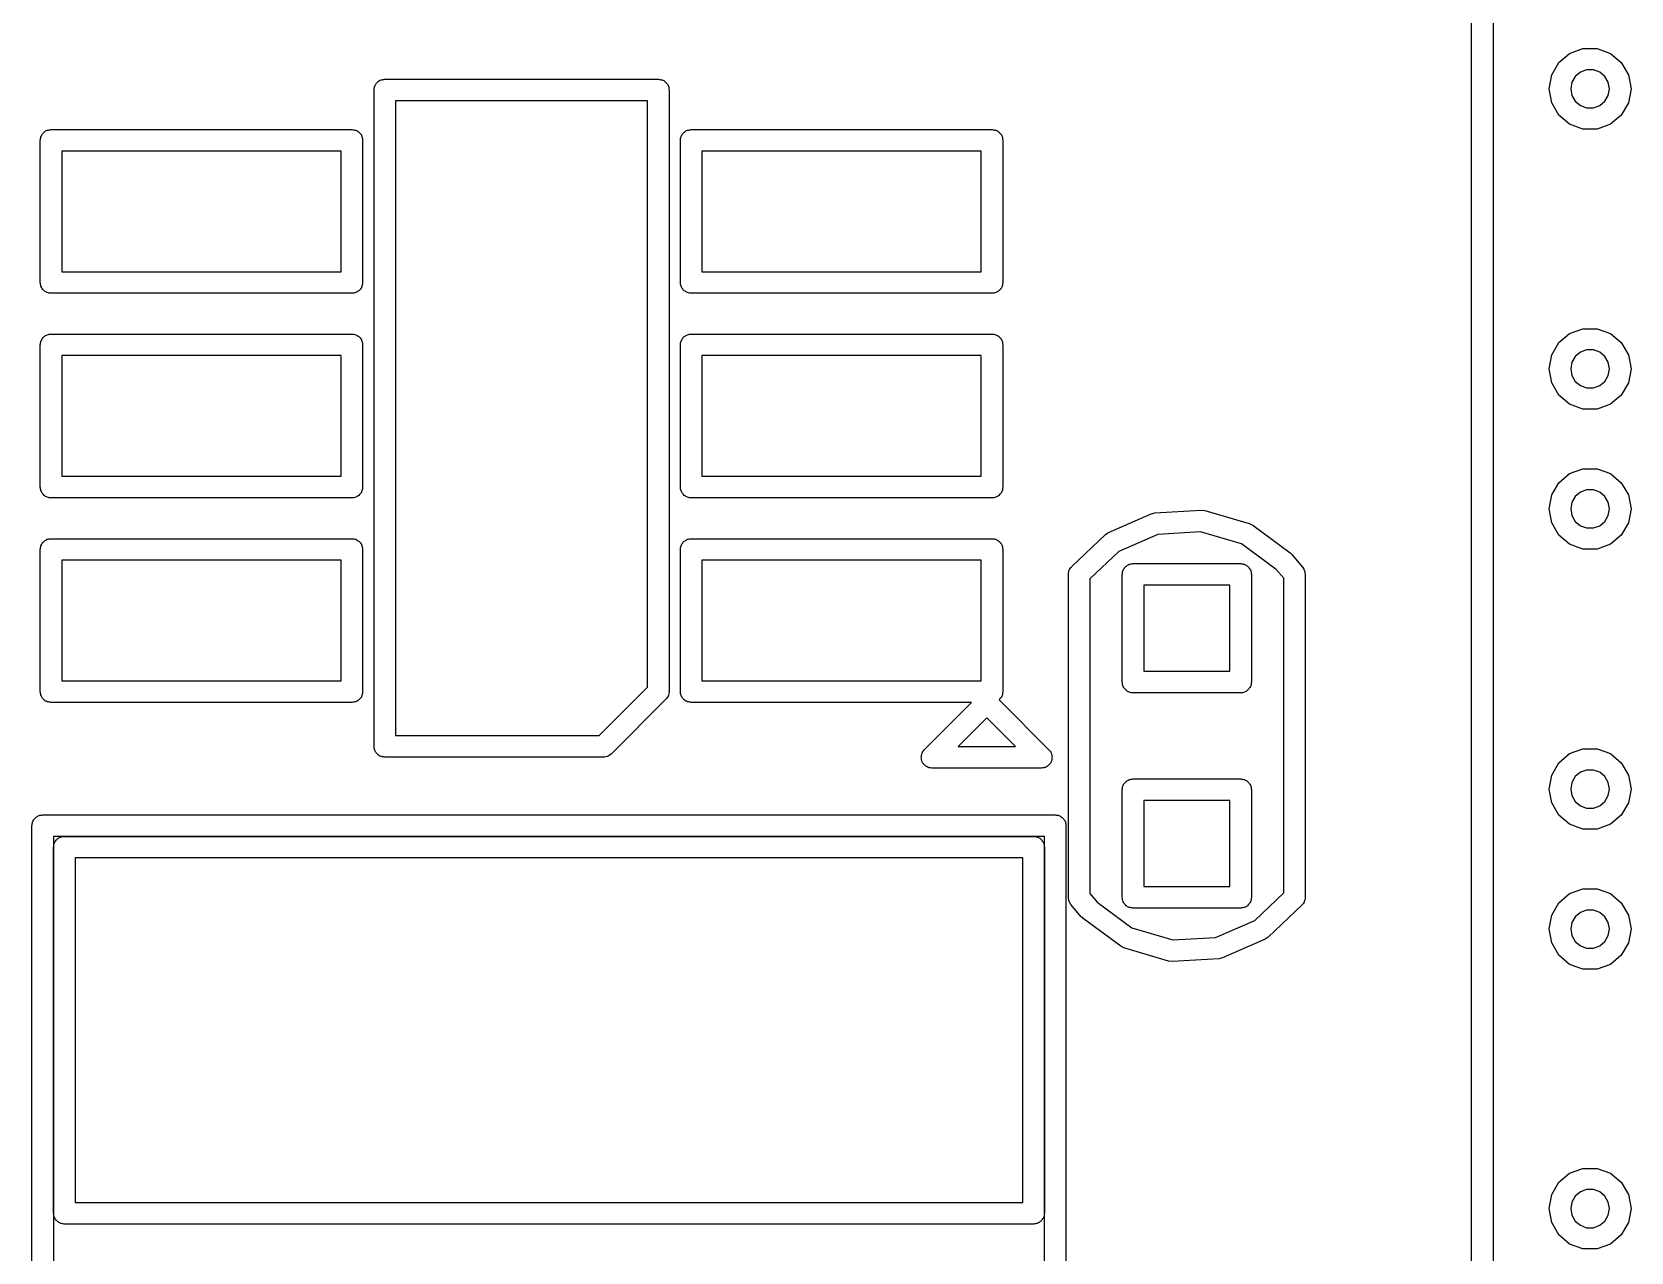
# Model space of a CAD drawing. Extents: x 105.1 to 166.9, y -128.1 to -71.6.
# Drawn here: x 116.02 to 123.44, y -102.06 to -96.39 of the extents above; entities that cross this region are included whole.
import ezdxf

# ---------------------------------------------------------------- set-up
doc = ezdxf.new("R2010")
doc.units = 0
doc.header["$MEASUREMENT"] = 0
doc.layers.add('BLACK', color=7, linetype='CONTINUOUS')

msp = doc.modelspace()

# ---------------------------------------------------------------- linework, layer by layer
at = {"layer": 'Black'}
for p, q in [((122.703, -104.96), (122.703, -90.9592)), ((122.803, -91.0092), (122.803, -104.91)), ((123.108, -96.537), (123.158, -96.4946)), ((123.158, -96.4946), (123.22, -96.4721)), ((123.22, -96.4721), (123.286, -96.4721)), ((123.286, -96.4721), (123.348, -96.4946)), ((123.348, -96.4946), (123.398, -96.537)), ((123.075, -96.594), (123.108, -96.537)), ((123.237, -96.5706), (123.208, -96.5812)), ((123.269, -96.5706), (123.237, -96.5706)), ((123.298, -96.5812), (123.269, -96.5706)), ((123.398, -96.537), (123.431, -96.594)), ((117.61, -96.6513), (117.611, -96.647)), ((117.611, -96.647), (117.613, -96.6432)), ((117.613, -96.6432), (117.614, -96.6391)), ((117.614, -96.6391), (117.617, -96.6358)), ((117.617, -96.6358), (117.619, -96.632)), ((117.619, -96.632), (117.623, -96.6292)), ((117.623, -96.6292), (117.626, -96.6258)), ((117.626, -96.6258), (117.629, -96.6236)), ((117.629, -96.6236), (117.633, -96.6208)), ((117.633, -96.6208), (117.637, -96.6193)), ((117.637, -96.6193), (117.641, -96.6171)), ((117.641, -96.6171), (117.645, -96.6164)), ((117.645, -96.6164), (117.649, -96.6149)), ((117.649, -96.6149), (117.653, -96.6149)), ((117.653, -96.6149), (117.658, -96.6141)), ((117.658, -96.6141), (118.928, -96.6141)), ((118.928, -96.6141), (118.932, -96.6149)), ((118.932, -96.6149), (118.936, -96.6149)), ((118.936, -96.6149), (118.941, -96.6164)), ((118.941, -96.6164), (118.945, -96.6171)), ((118.945, -96.6171), (118.949, -96.6193)), ((118.949, -96.6193), (118.953, -96.6208)), ((118.953, -96.6208), (118.956, -96.6236)), ((118.956, -96.6236), (118.96, -96.6258)), ((118.96, -96.6258), (118.963, -96.6292)), ((118.963, -96.6292), (118.966, -96.632)), ((118.966, -96.632), (118.968, -96.6358)), ((118.968, -96.6358), (118.971, -96.6391)), ((118.971, -96.6391), (118.973, -96.6432)), ((118.973, -96.6432), (118.975, -96.647)), ((118.975, -96.647), (118.976, -96.6513)), ((123.063, -96.6589), (123.075, -96.594)), ((123.169, -96.6282), (123.163, -96.6589)), ((123.184, -96.6013), (123.169, -96.6282)), ((123.208, -96.5812), (123.184, -96.6013)), ((123.322, -96.6013), (123.298, -96.5812)), ((123.337, -96.6282), (123.322, -96.6013)), ((123.343, -96.6589), (123.337, -96.6282)), ((123.431, -96.594), (123.443, -96.6589)), ((117.608, -96.6641), (117.609, -96.6598)), ((117.608, -99.7121), (117.608, -96.6641)), ((117.609, -96.6554), (117.61, -96.6513)), ((117.609, -96.6598), (117.609, -96.6554)), ((117.708, -96.7141), (117.708, -99.6621)), ((118.878, -96.7141), (117.708, -96.7141)), ((118.878, -99.4374), (118.878, -96.7141)), ((118.976, -96.6513), (118.977, -96.6554)), ((118.977, -96.6554), (118.977, -96.6598)), ((118.977, -96.6598), (118.978, -96.6641)), ((118.978, -96.6641), (118.978, -99.4581)), ((123.075, -96.7238), (123.063, -96.6589)), ((123.163, -96.6589), (123.169, -96.6896)), ((123.169, -96.6896), (123.184, -96.7166)), ((123.184, -96.7166), (123.208, -96.7366)), ((123.298, -96.7366), (123.322, -96.7166)), ((123.322, -96.7166), (123.337, -96.6896)), ((123.337, -96.6896), (123.343, -96.6589)), ((123.443, -96.6589), (123.431, -96.7238)), ((123.108, -96.7809), (123.075, -96.7238)), ((123.158, -96.8232), (123.108, -96.7809)), ((123.208, -96.7366), (123.237, -96.7473)), ((123.237, -96.7473), (123.269, -96.7473)), ((123.269, -96.7473), (123.298, -96.7366)), ((123.398, -96.7809), (123.348, -96.8232)), ((123.431, -96.7238), (123.398, -96.7809)), ((116.065, -96.8728), (116.068, -96.8695)), ((116.068, -96.8695), (116.07, -96.8657)), ((116.07, -96.8657), (116.073, -96.8629)), ((116.073, -96.8629), (116.076, -96.8595)), ((116.076, -96.8595), (116.08, -96.8573)), ((116.08, -96.8573), (116.083, -96.8545)), ((116.083, -96.8545), (116.088, -96.853)), ((116.088, -96.853), (116.091, -96.8508)), ((116.091, -96.8508), (116.096, -96.8501)), ((116.096, -96.8501), (116.1, -96.8486)), ((116.1, -96.8486), (116.104, -96.8486)), ((116.104, -96.8486), (116.108, -96.8478)), ((116.108, -96.8478), (117.505, -96.8478)), ((117.505, -96.8478), (117.51, -96.8486)), ((117.51, -96.8486), (117.514, -96.8486)), ((117.514, -96.8486), (117.518, -96.8501)), ((117.518, -96.8501), (117.523, -96.8508)), ((117.523, -96.8508), (117.526, -96.853)), ((117.526, -96.853), (117.53, -96.8545)), ((117.53, -96.8545), (117.534, -96.8573)), ((117.534, -96.8573), (117.538, -96.8595)), ((117.538, -96.8595), (117.54, -96.8629)), ((117.54, -96.8629), (117.544, -96.8657)), ((117.544, -96.8657), (117.546, -96.8695)), ((117.546, -96.8695), (117.549, -96.8728)), ((119.037, -96.8728), (119.04, -96.8695)), ((119.04, -96.8695), (119.042, -96.8657)), ((119.042, -96.8657), (119.045, -96.8629)), ((119.045, -96.8629), (119.048, -96.8595)), ((119.048, -96.8595), (119.052, -96.8573)), ((119.052, -96.8573), (119.055, -96.8545)), ((119.055, -96.8545), (119.059, -96.853)), ((119.059, -96.853), (119.063, -96.8508)), ((119.063, -96.8508), (119.067, -96.8501)), ((119.067, -96.8501), (119.072, -96.8486)), ((119.072, -96.8486), (119.076, -96.8486)), ((119.076, -96.8486), (119.08, -96.8478)), ((119.08, -96.8478), (120.477, -96.8478)), ((120.477, -96.8478), (120.482, -96.8486)), ((120.482, -96.8486), (120.486, -96.8486)), ((120.486, -96.8486), (120.49, -96.8501)), ((120.49, -96.8501), (120.494, -96.8508)), ((120.494, -96.8508), (120.498, -96.853)), ((120.498, -96.853), (120.502, -96.8545)), ((120.502, -96.8545), (120.506, -96.8573)), ((120.506, -96.8573), (120.509, -96.8595)), ((120.509, -96.8595), (120.512, -96.8629)), ((120.512, -96.8629), (120.516, -96.8657)), ((120.516, -96.8657), (120.518, -96.8695)), ((120.518, -96.8695), (120.521, -96.8728)), ((123.22, -96.8457), (123.158, -96.8232)), ((123.286, -96.8457), (123.22, -96.8457)), ((123.348, -96.8232), (123.286, -96.8457)), ((116.058, -96.8978), (116.059, -96.8935)), ((116.058, -97.5582), (116.058, -96.8978)), ((116.059, -96.8891), (116.061, -96.885)), ((116.059, -96.8935), (116.059, -96.8891)), ((116.061, -96.8807), (116.064, -96.8769)), ((116.061, -96.885), (116.061, -96.8807)), ((116.064, -96.8769), (116.065, -96.8728)), ((117.549, -96.8728), (117.55, -96.8769)), ((117.55, -96.8769), (117.552, -96.8807)), ((117.552, -96.8807), (117.553, -96.885)), ((117.553, -96.885), (117.555, -96.8891)), ((117.555, -96.8891), (117.555, -96.8935)), ((117.555, -96.8935), (117.555, -96.8978)), ((117.555, -96.8978), (117.555, -97.5582)), ((119.03, -96.8978), (119.031, -96.8935)), ((119.03, -97.5582), (119.03, -96.8978)), ((119.031, -96.8891), (119.032, -96.885)), ((119.031, -96.8935), (119.031, -96.8891)), ((119.032, -96.885), (119.033, -96.8807)), ((119.033, -96.8807), (119.035, -96.8769)), ((119.035, -96.8769), (119.037, -96.8728)), ((120.521, -96.8728), (120.522, -96.8769)), ((120.522, -96.8769), (120.524, -96.8807)), ((120.524, -96.8807), (120.525, -96.885)), ((120.525, -96.885), (120.526, -96.8891)), ((120.526, -96.8891), (120.526, -96.8935)), ((120.526, -96.8935), (120.527, -96.8978)), ((120.527, -96.8978), (120.527, -97.5582)), ((116.158, -96.9478), (116.158, -97.5082)), ((117.455, -96.9478), (116.158, -96.9478)), ((117.455, -97.5082), (117.455, -96.9478)), ((119.13, -96.9478), (119.13, -97.5082)), ((120.427, -96.9478), (119.13, -96.9478)), ((120.427, -97.5082), (120.427, -96.9478)), ((116.158, -97.5082), (117.455, -97.5082)), ((119.13, -97.5082), (120.427, -97.5082)), ((116.059, -97.5625), (116.058, -97.5582)), ((116.059, -97.5669), (116.059, -97.5625)), ((116.061, -97.571), (116.059, -97.5669)), ((116.061, -97.5753), (116.061, -97.571)), ((116.064, -97.5791), (116.061, -97.5753)), ((116.065, -97.5832), (116.064, -97.5791)), ((116.068, -97.5866), (116.065, -97.5832)), ((116.07, -97.5903), (116.068, -97.5866)), ((116.073, -97.5932), (116.07, -97.5903)), ((116.076, -97.5965), (116.073, -97.5932)), ((116.08, -97.5987), (116.076, -97.5965)), ((116.083, -97.6015), (116.08, -97.5987)), ((116.088, -97.603), (116.083, -97.6015)), ((116.091, -97.6052), (116.088, -97.603)), ((116.096, -97.606), (116.091, -97.6052)), ((116.1, -97.6075), (116.096, -97.606)), ((116.104, -97.6075), (116.1, -97.6075)), ((116.108, -97.6082), (116.104, -97.6075)), ((117.505, -97.6082), (116.108, -97.6082)), ((117.51, -97.6075), (117.505, -97.6082)), ((117.514, -97.6075), (117.51, -97.6075)), ((117.518, -97.606), (117.514, -97.6075)), ((117.523, -97.6052), (117.518, -97.606)), ((117.526, -97.603), (117.523, -97.6052)), ((117.53, -97.6015), (117.526, -97.603)), ((117.534, -97.5987), (117.53, -97.6015)), ((117.538, -97.5965), (117.534, -97.5987)), ((117.54, -97.5932), (117.538, -97.5965)), ((117.544, -97.5903), (117.54, -97.5932)), ((117.546, -97.5866), (117.544, -97.5903)), ((117.549, -97.5832), (117.546, -97.5866)), ((117.55, -97.5791), (117.549, -97.5832)), ((117.552, -97.5753), (117.55, -97.5791)), ((117.553, -97.571), (117.552, -97.5753)), ((117.555, -97.5669), (117.553, -97.571)), ((117.555, -97.5582), (117.555, -97.5625)), ((117.555, -97.5625), (117.555, -97.5669)), ((119.031, -97.5625), (119.03, -97.5582)), ((119.031, -97.5669), (119.031, -97.5625)), ((119.032, -97.571), (119.031, -97.5669)), ((119.033, -97.5753), (119.032, -97.571)), ((119.035, -97.5791), (119.033, -97.5753)), ((119.037, -97.5832), (119.035, -97.5791)), ((119.04, -97.5866), (119.037, -97.5832)), ((119.042, -97.5903), (119.04, -97.5866)), ((119.045, -97.5932), (119.042, -97.5903)), ((119.048, -97.5965), (119.045, -97.5932)), ((119.052, -97.5987), (119.048, -97.5965)), ((119.055, -97.6015), (119.052, -97.5987)), ((119.059, -97.603), (119.055, -97.6015)), ((119.063, -97.6052), (119.059, -97.603)), ((119.067, -97.606), (119.063, -97.6052)), ((119.072, -97.6075), (119.067, -97.606)), ((119.076, -97.6075), (119.072, -97.6075)), ((119.08, -97.6082), (119.076, -97.6075)), ((120.477, -97.6082), (119.08, -97.6082)), ((120.482, -97.6075), (120.477, -97.6082)), ((120.486, -97.6075), (120.482, -97.6075)), ((120.49, -97.606), (120.486, -97.6075)), ((120.494, -97.6052), (120.49, -97.606)), ((120.498, -97.603), (120.494, -97.6052)), ((120.502, -97.6015), (120.498, -97.603)), ((120.506, -97.5987), (120.502, -97.6015)), ((120.509, -97.5965), (120.506, -97.5987)), ((120.512, -97.5932), (120.509, -97.5965)), ((120.516, -97.5903), (120.512, -97.5932)), ((120.518, -97.5866), (120.516, -97.5903)), ((120.521, -97.5832), (120.518, -97.5866)), ((120.522, -97.5791), (120.521, -97.5832)), ((120.524, -97.5753), (120.522, -97.5791)), ((120.525, -97.571), (120.524, -97.5753)), ((120.526, -97.5669), (120.525, -97.571)), ((120.527, -97.5582), (120.526, -97.5625)), ((120.526, -97.5625), (120.526, -97.5669)), ((116.059, -97.839), (116.061, -97.8349)), ((116.061, -97.8306), (116.064, -97.8268)), ((116.061, -97.8349), (116.061, -97.8306)), ((116.064, -97.8268), (116.065, -97.8227)), ((116.065, -97.8227), (116.068, -97.8193)), ((116.068, -97.8193), (116.07, -97.8156)), ((116.07, -97.8156), (116.073, -97.8127)), ((116.073, -97.8127), (116.076, -97.8094)), ((116.076, -97.8094), (116.08, -97.8072)), ((116.08, -97.8072), (116.083, -97.8044)), ((116.083, -97.8044), (116.088, -97.8029)), ((116.088, -97.8029), (116.091, -97.8007)), ((116.091, -97.8007), (116.096, -97.7999)), ((116.096, -97.7999), (116.1, -97.7985)), ((116.1, -97.7985), (116.104, -97.7985)), ((116.104, -97.7985), (116.108, -97.7977)), ((116.108, -97.7977), (117.505, -97.7977)), ((117.505, -97.7977), (117.51, -97.7985)), ((117.51, -97.7985), (117.514, -97.7985)), ((117.514, -97.7985), (117.518, -97.7999)), ((117.518, -97.7999), (117.523, -97.8007)), ((117.523, -97.8007), (117.526, -97.8029)), ((117.526, -97.8029), (117.53, -97.8044)), ((117.53, -97.8044), (117.534, -97.8072)), ((117.534, -97.8072), (117.538, -97.8094)), ((117.538, -97.8094), (117.54, -97.8127)), ((117.54, -97.8127), (117.544, -97.8156)), ((117.544, -97.8156), (117.546, -97.8193)), ((117.546, -97.8193), (117.549, -97.8227)), ((117.549, -97.8227), (117.55, -97.8268)), ((117.55, -97.8268), (117.552, -97.8306)), ((117.552, -97.8306), (117.553, -97.8349)), ((117.553, -97.8349), (117.555, -97.839)), ((119.031, -97.839), (119.032, -97.8349)), ((119.032, -97.8349), (119.033, -97.8306)), ((119.033, -97.8306), (119.035, -97.8268)), ((119.035, -97.8268), (119.037, -97.8227)), ((119.037, -97.8227), (119.04, -97.8193)), ((119.04, -97.8193), (119.042, -97.8156)), ((119.042, -97.8156), (119.045, -97.8127)), ((119.045, -97.8127), (119.048, -97.8094)), ((119.048, -97.8094), (119.052, -97.8072)), ((119.052, -97.8072), (119.055, -97.8044)), ((119.055, -97.8044), (119.059, -97.8029)), ((119.059, -97.8029), (119.063, -97.8007)), ((119.063, -97.8007), (119.067, -97.7999)), ((119.067, -97.7999), (119.072, -97.7985)), ((119.072, -97.7985), (119.076, -97.7985)), ((119.076, -97.7985), (119.08, -97.7977)), ((119.08, -97.7977), (120.477, -97.7977)), ((120.477, -97.7977), (120.482, -97.7985)), ((120.482, -97.7985), (120.486, -97.7985)), ((120.486, -97.7985), (120.49, -97.7999)), ((120.49, -97.7999), (120.494, -97.8007)), ((120.494, -97.8007), (120.498, -97.8029)), ((120.498, -97.8029), (120.502, -97.8044)), ((120.502, -97.8044), (120.506, -97.8072)), ((120.506, -97.8072), (120.509, -97.8094)), ((120.509, -97.8094), (120.512, -97.8127)), ((120.512, -97.8127), (120.516, -97.8156)), ((120.516, -97.8156), (120.518, -97.8193)), ((120.518, -97.8193), (120.521, -97.8227)), ((120.521, -97.8227), (120.522, -97.8268)), ((120.522, -97.8268), (120.524, -97.8306)), ((120.524, -97.8306), (120.525, -97.8349)), ((120.525, -97.8349), (120.526, -97.839)), ((123.108, -97.8375), (123.158, -97.7951)), ((123.158, -97.7951), (123.22, -97.7726)), ((123.22, -97.7726), (123.286, -97.7726)), ((123.286, -97.7726), (123.348, -97.7951)), ((123.348, -97.7951), (123.398, -97.8375)), ((116.058, -97.8477), (116.059, -97.8434)), ((116.058, -98.5081), (116.058, -97.8477)), ((116.059, -97.8434), (116.059, -97.839)), ((116.158, -97.8977), (116.158, -98.4581)), ((117.455, -97.8977), (116.158, -97.8977)), ((117.455, -98.4581), (117.455, -97.8977)), ((117.555, -97.839), (117.555, -97.8434)), ((117.555, -97.8434), (117.555, -97.8477)), ((117.555, -97.8477), (117.555, -98.5081)), ((119.03, -97.8477), (119.031, -97.8434)), ((119.03, -98.5081), (119.03, -97.8477)), ((119.031, -97.8434), (119.031, -97.839)), ((119.13, -97.8977), (119.13, -98.4581)), ((120.427, -97.8977), (119.13, -97.8977)), ((120.427, -98.4581), (120.427, -97.8977)), ((120.526, -97.839), (120.526, -97.8434)), ((120.526, -97.8434), (120.527, -97.8477)), ((120.527, -97.8477), (120.527, -98.5081)), ((123.063, -97.9594), (123.075, -97.8945)), ((123.075, -97.8945), (123.108, -97.8375)), ((123.184, -97.9018), (123.169, -97.9287)), ((123.208, -97.8817), (123.184, -97.9018)), ((123.237, -97.8711), (123.208, -97.8817)), ((123.269, -97.8711), (123.237, -97.8711)), ((123.298, -97.8817), (123.269, -97.8711)), ((123.322, -97.9018), (123.298, -97.8817)), ((123.337, -97.9287), (123.322, -97.9018)), ((123.398, -97.8375), (123.431, -97.8945)), ((123.431, -97.8945), (123.443, -97.9594)), ((123.075, -98.0243), (123.063, -97.9594)), ((123.169, -97.9287), (123.163, -97.9594)), ((123.163, -97.9594), (123.169, -97.9901)), ((123.343, -97.9594), (123.337, -97.9287)), ((123.337, -97.9901), (123.343, -97.9594)), ((123.443, -97.9594), (123.431, -98.0243)), ((123.108, -98.0814), (123.075, -98.0243)), ((123.169, -97.9901), (123.184, -98.0171)), ((123.184, -98.0171), (123.208, -98.0371)), ((123.208, -98.0371), (123.237, -98.0478)), ((123.237, -98.0478), (123.269, -98.0478)), ((123.269, -98.0478), (123.298, -98.0371)), ((123.298, -98.0371), (123.322, -98.0171)), ((123.322, -98.0171), (123.337, -97.9901)), ((123.431, -98.0243), (123.398, -98.0814)), ((123.158, -98.1237), (123.108, -98.0814)), ((123.22, -98.1462), (123.158, -98.1237)), ((123.348, -98.1237), (123.286, -98.1462)), ((123.398, -98.0814), (123.348, -98.1237)), ((123.286, -98.1462), (123.22, -98.1462)), ((123.158, -98.4453), (123.22, -98.4228)), ((123.22, -98.4228), (123.286, -98.4228)), ((123.286, -98.4228), (123.348, -98.4453)), ((116.158, -98.4581), (117.455, -98.4581)), ((119.13, -98.4581), (120.427, -98.4581)), ((123.075, -98.5447), (123.108, -98.4877)), ((123.108, -98.4877), (123.158, -98.4453)), ((123.348, -98.4453), (123.398, -98.4877)), ((123.398, -98.4877), (123.431, -98.5447)), ((116.059, -98.5124), (116.058, -98.5081)), ((116.059, -98.5168), (116.059, -98.5124)), ((116.061, -98.5209), (116.059, -98.5168)), ((116.061, -98.5252), (116.061, -98.5209)), ((116.064, -98.529), (116.061, -98.5252)), ((116.065, -98.5331), (116.064, -98.529)), ((116.068, -98.5364), (116.065, -98.5331)), ((116.07, -98.5402), (116.068, -98.5364)), ((116.073, -98.543), (116.07, -98.5402)), ((116.076, -98.5464), (116.073, -98.543)), ((116.08, -98.5486), (116.076, -98.5464)), ((116.083, -98.5514), (116.08, -98.5486)), ((116.088, -98.5529), (116.083, -98.5514)), ((116.091, -98.5551), (116.088, -98.5529)), ((116.096, -98.5558), (116.091, -98.5551)), ((116.1, -98.5573), (116.096, -98.5558)), ((116.104, -98.5573), (116.1, -98.5573)), ((116.108, -98.5581), (116.104, -98.5573)), ((117.505, -98.5581), (116.108, -98.5581)), ((117.51, -98.5573), (117.505, -98.5581)), ((117.514, -98.5573), (117.51, -98.5573)), ((117.518, -98.5558), (117.514, -98.5573)), ((117.523, -98.5551), (117.518, -98.5558)), ((117.526, -98.5529), (117.523, -98.5551)), ((117.53, -98.5514), (117.526, -98.5529)), ((117.534, -98.5486), (117.53, -98.5514)), ((117.538, -98.5464), (117.534, -98.5486)), ((117.54, -98.543), (117.538, -98.5464)), ((117.544, -98.5402), (117.54, -98.543)), ((117.546, -98.5364), (117.544, -98.5402)), ((117.549, -98.5331), (117.546, -98.5364)), ((117.55, -98.529), (117.549, -98.5331)), ((117.552, -98.5252), (117.55, -98.529)), ((117.553, -98.5209), (117.552, -98.5252)), ((117.555, -98.5168), (117.553, -98.5209)), ((117.555, -98.5081), (117.555, -98.5124)), ((117.555, -98.5124), (117.555, -98.5168)), ((119.031, -98.5124), (119.03, -98.5081)), ((119.031, -98.5168), (119.031, -98.5124)), ((119.032, -98.5209), (119.031, -98.5168)), ((119.033, -98.5252), (119.032, -98.5209)), ((119.035, -98.529), (119.033, -98.5252)), ((119.037, -98.5331), (119.035, -98.529)), ((119.04, -98.5364), (119.037, -98.5331)), ((119.042, -98.5402), (119.04, -98.5364)), ((119.045, -98.543), (119.042, -98.5402)), ((119.048, -98.5464), (119.045, -98.543)), ((119.052, -98.5486), (119.048, -98.5464)), ((119.055, -98.5514), (119.052, -98.5486)), ((119.059, -98.5529), (119.055, -98.5514)), ((119.063, -98.5551), (119.059, -98.5529)), ((119.067, -98.5558), (119.063, -98.5551)), ((119.072, -98.5573), (119.067, -98.5558)), ((119.076, -98.5573), (119.072, -98.5573)), ((119.08, -98.5581), (119.076, -98.5573)), ((120.477, -98.5581), (119.08, -98.5581)), ((120.482, -98.5573), (120.477, -98.5581)), ((120.486, -98.5573), (120.482, -98.5573)), ((120.49, -98.5558), (120.486, -98.5573)), ((120.494, -98.5551), (120.49, -98.5558)), ((120.498, -98.5529), (120.494, -98.5551)), ((120.502, -98.5514), (120.498, -98.5529)), ((120.506, -98.5486), (120.502, -98.5514)), ((120.509, -98.5464), (120.506, -98.5486)), ((120.512, -98.543), (120.509, -98.5464)), ((120.516, -98.5402), (120.512, -98.543)), ((120.518, -98.5364), (120.516, -98.5402)), ((120.521, -98.5331), (120.518, -98.5364)), ((120.522, -98.529), (120.521, -98.5331)), ((120.524, -98.5252), (120.522, -98.529)), ((120.525, -98.5209), (120.524, -98.5252)), ((120.526, -98.5168), (120.525, -98.5209)), ((120.527, -98.5081), (120.526, -98.5124)), ((120.526, -98.5124), (120.526, -98.5168)), ((123.063, -98.6096), (123.075, -98.5447)), ((123.184, -98.552), (123.169, -98.5789)), ((123.208, -98.5319), (123.184, -98.552)), ((123.237, -98.5213), (123.208, -98.5319)), ((123.269, -98.5213), (123.237, -98.5213)), ((123.298, -98.5319), (123.269, -98.5213)), ((123.322, -98.552), (123.298, -98.5319)), ((123.337, -98.5789), (123.322, -98.552)), ((123.431, -98.5447), (123.443, -98.6096)), ((121.017, -98.7187), (121.215, -98.6324)), ((121.215, -98.6324), (121.232, -98.6283)), ((121.232, -98.6283), (121.447, -98.6149)), ((121.447, -98.6149), (121.464, -98.6168)), ((121.447, -98.6149), (121.447, -98.6149)), ((121.464, -98.6168), (121.671, -98.6778)), ((123.075, -98.6745), (123.063, -98.6096)), ((123.169, -98.5789), (123.163, -98.6096)), ((123.163, -98.6096), (123.169, -98.6403)), ((123.169, -98.6403), (123.184, -98.6673)), ((123.322, -98.6673), (123.337, -98.6403)), ((123.343, -98.6096), (123.337, -98.5789)), ((123.337, -98.6403), (123.343, -98.6096)), ((123.443, -98.6096), (123.431, -98.6745)), ((121.003, -98.7283), (121.015, -98.7201)), ((121.015, -98.7201), (121.017, -98.7187)), ((121.017, -98.7187), (121.017, -98.7187)), ((121.445, -98.7152), (121.247, -98.7276)), ((121.635, -98.7712), (121.445, -98.7152)), ((121.671, -98.6778), (121.687, -98.6855)), ((121.687, -98.6855), (121.861, -98.8136)), ((123.108, -98.7316), (123.075, -98.6745)), ((123.184, -98.6673), (123.208, -98.6873)), ((123.208, -98.6873), (123.237, -98.698)), ((123.237, -98.698), (123.269, -98.698)), ((123.269, -98.698), (123.298, -98.6873)), ((123.298, -98.6873), (123.322, -98.6673)), ((123.431, -98.6745), (123.398, -98.7316)), ((116.058, -98.7977), (116.059, -98.7934)), ((116.058, -99.4581), (116.058, -98.7977)), ((116.059, -98.789), (116.061, -98.7849)), ((116.059, -98.7934), (116.059, -98.789)), ((116.061, -98.7806), (116.064, -98.7768)), ((116.061, -98.7849), (116.061, -98.7806)), ((116.064, -98.7768), (116.065, -98.7727)), ((116.065, -98.7727), (116.068, -98.7694)), ((116.068, -98.7694), (116.07, -98.7656)), ((116.07, -98.7656), (116.073, -98.7628)), ((116.073, -98.7628), (116.076, -98.7594)), ((116.076, -98.7594), (116.08, -98.7572)), ((116.08, -98.7572), (116.083, -98.7544)), ((116.083, -98.7544), (116.088, -98.7529)), ((116.088, -98.7529), (116.091, -98.7507)), ((116.091, -98.7507), (116.096, -98.75)), ((116.096, -98.75), (116.1, -98.7485)), ((116.1, -98.7485), (116.104, -98.7485)), ((116.104, -98.7485), (116.108, -98.7477)), ((116.108, -98.7477), (117.505, -98.7477)), ((117.505, -98.7477), (117.51, -98.7485)), ((117.51, -98.7485), (117.514, -98.7485)), ((117.514, -98.7485), (117.518, -98.75)), ((117.518, -98.75), (117.523, -98.7507)), ((117.523, -98.7507), (117.526, -98.7529)), ((117.526, -98.7529), (117.53, -98.7544)), ((117.53, -98.7544), (117.534, -98.7572)), ((117.534, -98.7572), (117.538, -98.7594)), ((117.538, -98.7594), (117.54, -98.7628)), ((117.54, -98.7628), (117.544, -98.7656)), ((117.544, -98.7656), (117.546, -98.7694)), ((117.546, -98.7694), (117.549, -98.7727)), ((117.549, -98.7727), (117.55, -98.7768)), ((117.55, -98.7768), (117.552, -98.7806)), ((117.552, -98.7806), (117.553, -98.7849)), ((117.553, -98.7849), (117.555, -98.789)), ((117.555, -98.789), (117.555, -98.7934)), ((117.555, -98.7934), (117.555, -98.7977)), ((117.555, -98.7977), (117.555, -99.4581)), ((119.03, -98.7977), (119.031, -98.7934)), ((119.03, -99.4581), (119.03, -98.7977)), ((119.031, -98.789), (119.032, -98.7849)), ((119.031, -98.7934), (119.031, -98.789)), ((119.032, -98.7849), (119.033, -98.7806)), ((119.033, -98.7806), (119.035, -98.7768)), ((119.035, -98.7768), (119.037, -98.7727)), ((119.037, -98.7727), (119.04, -98.7694)), ((119.04, -98.7694), (119.042, -98.7656)), ((119.042, -98.7656), (119.045, -98.7628)), ((119.045, -98.7628), (119.048, -98.7594)), ((119.048, -98.7594), (119.052, -98.7572)), ((119.052, -98.7572), (119.055, -98.7544)), ((119.055, -98.7544), (119.059, -98.7529)), ((119.059, -98.7529), (119.063, -98.7507)), ((119.063, -98.7507), (119.067, -98.75)), ((119.067, -98.75), (119.072, -98.7485)), ((119.072, -98.7485), (119.076, -98.7485)), ((119.076, -98.7485), (119.08, -98.7477)), ((119.08, -98.7477), (120.477, -98.7477)), ((120.477, -98.7477), (120.482, -98.7485)), ((120.482, -98.7485), (120.486, -98.7485)), ((120.486, -98.7485), (120.49, -98.75)), ((120.49, -98.75), (120.494, -98.7507)), ((120.494, -98.7507), (120.498, -98.7529)), ((120.498, -98.7529), (120.502, -98.7544)), ((120.502, -98.7544), (120.506, -98.7572)), ((120.506, -98.7572), (120.509, -98.7594)), ((120.509, -98.7594), (120.512, -98.7628)), ((120.512, -98.7628), (120.516, -98.7656)), ((120.516, -98.7656), (120.518, -98.7694)), ((120.518, -98.7694), (120.521, -98.7727)), ((120.521, -98.7727), (120.522, -98.7768)), ((120.522, -98.7768), (120.524, -98.7806)), ((120.524, -98.7806), (120.525, -98.7849)), ((120.525, -98.7849), (120.526, -98.789)), ((120.526, -98.789), (120.526, -98.7934)), ((120.526, -98.7934), (120.527, -98.7977)), ((120.527, -98.7977), (120.527, -99.4581)), ((120.847, -98.8771), (121.003, -98.7283)), ((121.003, -98.7283), (121.003, -98.7283)), ((121.247, -98.7276), (121.065, -98.8068)), ((121.796, -98.8905), (121.635, -98.7712)), ((123.158, -98.7739), (123.108, -98.7316)), ((123.22, -98.7964), (123.158, -98.7739)), ((123.286, -98.7964), (123.22, -98.7964)), ((123.348, -98.7739), (123.286, -98.7964)), ((123.398, -98.7316), (123.348, -98.7739)), ((116.158, -98.8477), (116.158, -99.4081)), ((117.455, -98.8477), (116.158, -98.8477)), ((117.455, -99.4081), (117.455, -98.8477)), ((119.13, -98.8477), (119.13, -99.4081)), ((120.427, -98.8477), (119.13, -98.8477)), ((120.427, -99.4081), (120.427, -98.8477)), ((121.065, -98.8068), (120.931, -98.9347)), ((121.099, -98.8752), (121.103, -98.873)), ((121.103, -98.873), (121.106, -98.8702)), ((121.106, -98.8702), (121.11, -98.8687)), ((121.11, -98.8687), (121.114, -98.8665)), ((121.114, -98.8665), (121.118, -98.8657)), ((121.118, -98.8657), (121.122, -98.8642)), ((121.122, -98.8642), (121.127, -98.8642)), ((121.127, -98.8642), (121.131, -98.8635)), ((121.131, -98.8635), (121.631, -98.8635)), ((121.631, -98.8635), (121.635, -98.8642)), ((121.635, -98.8642), (121.64, -98.8642)), ((121.64, -98.8642), (121.644, -98.8657)), ((121.644, -98.8657), (121.648, -98.8665)), ((121.648, -98.8665), (121.652, -98.8687)), ((121.652, -98.8687), (121.656, -98.8702)), ((121.656, -98.8702), (121.659, -98.873)), ((121.659, -98.873), (121.663, -98.8752)), ((121.861, -98.8136), (121.865, -98.8179)), ((121.865, -98.8179), (121.869, -98.8217)), ((121.869, -98.8217), (121.919, -98.8811)), ((120.831, -98.9077), (120.833, -98.902)), ((120.832, -98.9105), (120.831, -98.9077)), ((120.831, -98.9133), (120.832, -98.9105)), ((120.831, -100.413), (120.831, -98.9133)), ((120.833, -98.902), (120.834, -98.8962)), ((120.834, -98.8962), (120.835, -98.8937)), ((120.835, -98.8937), (120.836, -98.891)), ((120.836, -98.891), (120.84, -98.8863)), ((120.84, -98.8863), (120.843, -98.8811)), ((120.843, -98.8811), (120.845, -98.8793)), ((120.845, -98.8793), (120.847, -98.8771)), ((120.931, -98.9347), (120.931, -100.395)), ((121.081, -98.9135), (121.082, -98.9092)), ((121.081, -99.4135), (121.081, -98.9135)), ((121.082, -98.9048), (121.083, -98.9007)), ((121.082, -98.9092), (121.082, -98.9048)), ((121.083, -98.9007), (121.084, -98.8964)), ((121.084, -98.8964), (121.086, -98.8926)), ((121.086, -98.8926), (121.088, -98.8885)), ((121.088, -98.8885), (121.09, -98.8851)), ((121.09, -98.8851), (121.093, -98.8813)), ((121.093, -98.8813), (121.096, -98.8785)), ((121.096, -98.8785), (121.099, -98.8752)), ((121.663, -98.8752), (121.666, -98.8785)), ((121.666, -98.8785), (121.669, -98.8813)), ((121.669, -98.8813), (121.671, -98.8851)), ((121.671, -98.8851), (121.674, -98.8885)), ((121.674, -98.8885), (121.676, -98.8926)), ((121.676, -98.8926), (121.678, -98.8964)), ((121.678, -98.8964), (121.679, -98.9007)), ((121.679, -98.9007), (121.68, -98.9048)), ((121.68, -98.9048), (121.68, -98.9092)), ((121.68, -98.9092), (121.681, -98.9135)), ((121.681, -98.9135), (121.681, -99.4135)), ((121.831, -98.9315), (121.796, -98.8905)), ((121.831, -100.392), (121.831, -98.9315)), ((121.919, -98.8811), (121.924, -98.89)), ((121.924, -98.89), (121.928, -98.8962)), ((121.928, -98.8962), (121.931, -98.9133)), ((121.931, -98.9133), (121.931, -100.413)), ((121.181, -98.9635), (121.181, -99.3635)), ((121.581, -98.9635), (121.181, -98.9635)), ((121.581, -99.3635), (121.581, -98.9635)), ((121.181, -99.3635), (121.581, -99.3635)), ((116.059, -99.4624), (116.058, -99.4581)), ((116.059, -99.4668), (116.059, -99.4624)), ((116.061, -99.4709), (116.059, -99.4668)), ((116.158, -99.4081), (117.455, -99.4081)), ((117.555, -99.4668), (117.553, -99.4709)), ((117.555, -99.4581), (117.555, -99.4624)), ((117.555, -99.4624), (117.555, -99.4668)), ((118.653, -99.6621), (118.878, -99.4374)), ((118.978, -99.4625), (118.976, -99.4688)), ((118.978, -99.4581), (118.977, -99.4603)), ((118.977, -99.4603), (118.978, -99.4625)), ((119.031, -99.4624), (119.03, -99.4581)), ((119.031, -99.4668), (119.031, -99.4624)), ((119.032, -99.4709), (119.031, -99.4668)), ((119.13, -99.4081), (120.427, -99.4081)), ((120.526, -99.4668), (120.525, -99.4709)), ((120.527, -99.4581), (120.526, -99.4624)), ((120.526, -99.4624), (120.526, -99.4668)), ((121.082, -99.4178), (121.081, -99.4135)), ((121.082, -99.4221), (121.082, -99.4178)), ((121.083, -99.4263), (121.082, -99.4221)), ((121.084, -99.4306), (121.083, -99.4263)), ((121.086, -99.4344), (121.084, -99.4306)), ((121.088, -99.4385), (121.086, -99.4344)), ((121.09, -99.4418), (121.088, -99.4385)), ((121.093, -99.4456), (121.09, -99.4418)), ((121.096, -99.4484), (121.093, -99.4456)), ((121.099, -99.4518), (121.096, -99.4484)), ((121.103, -99.454), (121.099, -99.4518)), ((121.106, -99.4568), (121.103, -99.454)), ((121.11, -99.4583), (121.106, -99.4568)), ((121.114, -99.4604), (121.11, -99.4583)), ((121.118, -99.4612), (121.114, -99.4604)), ((121.122, -99.4627), (121.118, -99.4612)), ((121.127, -99.4627), (121.122, -99.4627)), ((121.131, -99.4635), (121.127, -99.4627)), ((121.631, -99.4635), (121.131, -99.4635)), ((121.635, -99.4627), (121.631, -99.4635)), ((121.64, -99.4627), (121.635, -99.4627)), ((121.644, -99.4612), (121.64, -99.4627)), ((121.648, -99.4604), (121.644, -99.4612)), ((121.652, -99.4583), (121.648, -99.4604)), ((121.656, -99.4568), (121.652, -99.4583)), ((121.659, -99.454), (121.656, -99.4568)), ((121.663, -99.4518), (121.659, -99.454)), ((121.666, -99.4484), (121.663, -99.4518)), ((121.669, -99.4456), (121.666, -99.4484)), ((121.671, -99.4418), (121.669, -99.4456)), ((121.674, -99.4385), (121.671, -99.4418)), ((121.676, -99.4344), (121.674, -99.4385)), ((121.678, -99.4306), (121.676, -99.4344)), ((121.679, -99.4263), (121.678, -99.4306)), ((121.68, -99.4221), (121.679, -99.4263)), ((121.681, -99.4135), (121.68, -99.4178)), ((121.68, -99.4178), (121.68, -99.4221)), ((116.061, -99.4752), (116.061, -99.4709)), ((116.064, -99.479), (116.061, -99.4752)), ((116.065, -99.4831), (116.064, -99.479)), ((116.068, -99.4865), (116.065, -99.4831)), ((116.07, -99.4902), (116.068, -99.4865)), ((116.073, -99.4931), (116.07, -99.4902)), ((116.076, -99.4964), (116.073, -99.4931)), ((116.08, -99.4986), (116.076, -99.4964)), ((116.083, -99.5014), (116.08, -99.4986)), ((116.088, -99.5029), (116.083, -99.5014)), ((116.091, -99.5051), (116.088, -99.5029)), ((116.096, -99.5058), (116.091, -99.5051)), ((116.1, -99.5073), (116.096, -99.5058)), ((116.104, -99.5073), (116.1, -99.5073)), ((116.108, -99.5081), (116.104, -99.5073)), ((117.505, -99.5081), (116.108, -99.5081)), ((117.51, -99.5073), (117.505, -99.5081)), ((117.514, -99.5073), (117.51, -99.5073)), ((117.518, -99.5058), (117.514, -99.5073)), ((117.523, -99.5051), (117.518, -99.5058)), ((117.526, -99.5029), (117.523, -99.5051)), ((117.53, -99.5014), (117.526, -99.5029)), ((117.534, -99.4986), (117.53, -99.5014)), ((117.538, -99.4964), (117.534, -99.4986)), ((117.54, -99.4931), (117.538, -99.4964)), ((117.544, -99.4902), (117.54, -99.4931)), ((117.546, -99.4865), (117.544, -99.4902)), ((117.549, -99.4831), (117.546, -99.4865)), ((117.55, -99.479), (117.549, -99.4831)), ((117.552, -99.4752), (117.55, -99.479)), ((117.553, -99.4709), (117.552, -99.4752)), ((118.963, -99.4935), (118.709, -99.7475)), ((118.964, -99.4917), (118.963, -99.4935)), ((118.966, -99.4902), (118.964, -99.4917)), ((118.969, -99.4846), (118.966, -99.4902)), ((118.973, -99.4792), (118.969, -99.4846)), ((118.974, -99.4771), (118.973, -99.4792)), ((118.975, -99.4752), (118.974, -99.4771)), ((118.976, -99.4688), (118.975, -99.4752)), ((119.033, -99.4752), (119.032, -99.4709)), ((119.035, -99.479), (119.033, -99.4752)), ((119.037, -99.4831), (119.035, -99.479)), ((119.04, -99.4865), (119.037, -99.4831)), ((119.042, -99.4902), (119.04, -99.4865)), ((119.045, -99.4931), (119.042, -99.4902)), ((119.048, -99.4964), (119.045, -99.4931)), ((119.052, -99.4986), (119.048, -99.4964)), ((119.055, -99.5014), (119.052, -99.4986)), ((119.059, -99.5029), (119.055, -99.5014)), ((119.063, -99.5051), (119.059, -99.5029)), ((119.067, -99.5058), (119.063, -99.5051)), ((119.072, -99.5073), (119.067, -99.5058)), ((119.076, -99.5073), (119.072, -99.5073)), ((119.08, -99.5081), (119.076, -99.5073)), ((120.382, -99.5081), (119.08, -99.5081)), ((120.162, -99.7275), (120.382, -99.5081)), ((120.512, -99.4931), (120.51, -99.496)), ((120.51, -99.496), (120.741, -99.7275)), ((120.516, -99.4902), (120.512, -99.4931)), ((120.518, -99.4865), (120.516, -99.4902)), ((120.521, -99.4831), (120.518, -99.4865)), ((120.522, -99.479), (120.521, -99.4831)), ((120.524, -99.4752), (120.522, -99.479)), ((120.525, -99.4709), (120.524, -99.4752)), ((120.452, -99.5796), (120.319, -99.7129)), ((120.585, -99.7129), (120.452, -99.5796)), ((117.708, -99.6621), (118.653, -99.6621)), ((117.609, -99.7164), (117.608, -99.7121)), ((117.609, -99.7208), (117.609, -99.7164)), ((117.61, -99.7249), (117.609, -99.7208)), ((117.611, -99.7292), (117.61, -99.7249)), ((117.613, -99.733), (117.611, -99.7292)), ((117.614, -99.7371), (117.613, -99.733)), ((117.617, -99.7405), (117.614, -99.7371)), ((117.619, -99.7442), (117.617, -99.7405)), ((117.623, -99.7471), (117.619, -99.7442)), ((117.626, -99.7504), (117.623, -99.7471)), ((117.629, -99.7526), (117.626, -99.7504)), ((117.633, -99.7554), (117.629, -99.7526)), ((117.637, -99.7569), (117.633, -99.7554)), ((117.641, -99.7591), (117.637, -99.7569)), ((117.645, -99.7599), (117.641, -99.7591)), ((117.649, -99.7613), (117.645, -99.7599)), ((117.653, -99.7613), (117.649, -99.7613)), ((117.658, -99.7621), (117.653, -99.7613)), ((118.674, -99.7621), (117.658, -99.7621)), ((118.676, -99.7617), (118.674, -99.7621)), ((118.678, -99.7619), (118.676, -99.7617)), ((118.684, -99.7602), (118.678, -99.7619)), ((118.691, -99.7591), (118.684, -99.7602)), ((118.693, -99.758), (118.691, -99.7591)), ((118.695, -99.7574), (118.693, -99.758)), ((118.7, -99.7537), (118.695, -99.7574)), ((118.706, -99.7504), (118.7, -99.7537)), ((118.707, -99.7487), (118.706, -99.7504)), ((118.709, -99.7475), (118.707, -99.7487)), ((120.148, -99.7585), (120.149, -99.7564)), ((120.149, -99.7651), (120.148, -99.7585)), ((120.149, -99.7542), (120.151, -99.7481)), ((120.149, -99.7564), (120.149, -99.7542)), ((120.149, -99.7716), (120.149, -99.7651)), ((120.151, -99.7481), (120.152, -99.7418)), ((120.152, -99.7418), (120.154, -99.74)), ((120.154, -99.7379), (120.159, -99.7329)), ((120.154, -99.74), (120.154, -99.7379)), ((120.159, -99.7329), (120.162, -99.7275)), ((120.319, -99.7129), (120.585, -99.7129)), ((120.741, -99.7275), (120.745, -99.7329)), ((120.745, -99.7329), (120.749, -99.7379)), ((120.749, -99.7379), (120.75, -99.74)), ((120.75, -99.74), (120.751, -99.7418)), ((120.751, -99.7418), (120.753, -99.7481)), ((120.753, -99.7481), (120.755, -99.7542)), ((120.755, -99.7542), (120.755, -99.7564)), ((120.755, -99.7564), (120.756, -99.7585)), ((120.756, -99.7585), (120.755, -99.7651)), ((120.755, -99.7651), (120.755, -99.7716)), ((123.108, -99.7882), (123.158, -99.7458)), ((123.158, -99.7458), (123.22, -99.7233)), ((123.22, -99.7233), (123.286, -99.7233)), ((123.286, -99.7233), (123.348, -99.7458)), ((123.348, -99.7458), (123.398, -99.7882)), ((120.149, -99.7737), (120.149, -99.7716)), ((120.15, -99.7758), (120.149, -99.7737)), ((120.152, -99.7818), (120.15, -99.7758)), ((120.154, -99.7879), (120.152, -99.7818)), ((120.156, -99.7896), (120.154, -99.7879)), ((120.157, -99.7916), (120.156, -99.7896)), ((120.161, -99.7962), (120.157, -99.7916)), ((120.166, -99.8012), (120.161, -99.7962)), ((120.168, -99.8023), (120.166, -99.8012)), ((120.169, -99.8039), (120.168, -99.8023)), ((120.175, -99.8066), (120.169, -99.8039)), ((120.181, -99.8099), (120.175, -99.8066)), ((120.183, -99.8103), (120.181, -99.8099)), ((120.185, -99.8112), (120.183, -99.8103)), ((120.191, -99.8118), (120.185, -99.8112)), ((120.198, -99.8129), (120.191, -99.8118)), ((120.706, -99.8129), (120.198, -99.8129)), ((120.712, -99.8118), (120.706, -99.8129)), ((120.719, -99.8112), (120.712, -99.8118)), ((120.721, -99.8103), (120.719, -99.8112)), ((120.723, -99.8099), (120.721, -99.8103)), ((120.729, -99.8066), (120.723, -99.8099)), ((120.734, -99.8039), (120.729, -99.8066)), ((120.736, -99.8023), (120.734, -99.8039)), ((120.738, -99.8012), (120.736, -99.8023)), ((120.742, -99.7962), (120.738, -99.8012)), ((120.747, -99.7916), (120.742, -99.7962)), ((120.748, -99.7896), (120.747, -99.7916)), ((120.749, -99.7879), (120.748, -99.7896)), ((120.751, -99.7818), (120.749, -99.7879)), ((120.754, -99.7758), (120.751, -99.7818)), ((120.755, -99.7716), (120.754, -99.7737)), ((120.754, -99.7737), (120.754, -99.7758)), ((123.075, -99.8452), (123.108, -99.7882)), ((123.208, -99.8324), (123.184, -99.8525)), ((123.237, -99.8218), (123.208, -99.8324)), ((123.269, -99.8218), (123.237, -99.8218)), ((123.298, -99.8324), (123.269, -99.8218)), ((123.322, -99.8525), (123.298, -99.8324)), ((123.398, -99.7882), (123.431, -99.8452)), ((121.081, -99.9132), (121.082, -99.9089)), ((121.081, -100.413), (121.081, -99.9132)), ((121.082, -99.9045), (121.083, -99.9004)), ((121.082, -99.9089), (121.082, -99.9045)), ((121.083, -99.9004), (121.084, -99.8961)), ((121.084, -99.8961), (121.086, -99.8923)), ((121.086, -99.8923), (121.088, -99.8882)), ((121.088, -99.8882), (121.09, -99.8849)), ((121.09, -99.8849), (121.093, -99.8811)), ((121.093, -99.8811), (121.096, -99.8783)), ((121.096, -99.8783), (121.099, -99.8749)), ((121.099, -99.8749), (121.103, -99.8727)), ((121.103, -99.8727), (121.106, -99.8699)), ((121.106, -99.8699), (121.11, -99.8684)), ((121.11, -99.8684), (121.114, -99.8662)), ((121.114, -99.8662), (121.118, -99.8655)), ((121.118, -99.8655), (121.122, -99.864)), ((121.122, -99.864), (121.127, -99.864)), ((121.127, -99.864), (121.131, -99.8632)), ((121.131, -99.8632), (121.631, -99.8632)), ((121.631, -99.8632), (121.635, -99.864)), ((121.635, -99.864), (121.64, -99.864)), ((121.64, -99.864), (121.644, -99.8655)), ((121.644, -99.8655), (121.648, -99.8662)), ((121.648, -99.8662), (121.652, -99.8684)), ((121.652, -99.8684), (121.656, -99.8699)), ((121.656, -99.8699), (121.659, -99.8727)), ((121.659, -99.8727), (121.663, -99.8749)), ((121.663, -99.8749), (121.666, -99.8783)), ((121.666, -99.8783), (121.669, -99.8811)), ((121.669, -99.8811), (121.671, -99.8849)), ((121.671, -99.8849), (121.674, -99.8882)), ((121.674, -99.8882), (121.676, -99.8923)), ((121.676, -99.8923), (121.678, -99.8961)), ((121.678, -99.8961), (121.679, -99.9004)), ((121.679, -99.9004), (121.68, -99.9045)), ((121.68, -99.9045), (121.68, -99.9089)), ((121.68, -99.9089), (121.681, -99.9132)), ((121.681, -99.9132), (121.681, -100.413)), ((123.063, -99.9101), (123.075, -99.8452)), ((123.075, -99.975), (123.063, -99.9101)), ((123.169, -99.8794), (123.163, -99.9101)), ((123.163, -99.9101), (123.169, -99.9408)), ((123.184, -99.8525), (123.169, -99.8794)), ((123.337, -99.8794), (123.322, -99.8525)), ((123.343, -99.9101), (123.337, -99.8794)), ((123.337, -99.9408), (123.343, -99.9101)), ((123.431, -99.8452), (123.443, -99.9101)), ((123.443, -99.9101), (123.431, -99.975)), ((121.181, -99.9632), (121.181, -100.363)), ((121.581, -99.9632), (121.181, -99.9632)), ((121.581, -100.363), (121.581, -99.9632)), ((123.108, -100.032), (123.075, -99.975)), ((123.169, -99.9408), (123.184, -99.9678)), ((123.184, -99.9678), (123.208, -99.9878)), ((123.208, -99.9878), (123.237, -99.9985)), ((123.269, -99.9985), (123.298, -99.9878)), ((123.298, -99.9878), (123.322, -99.9678)), ((123.322, -99.9678), (123.337, -99.9408)), ((123.431, -99.975), (123.398, -100.032)), ((116.023, -100.063), (116.025, -100.059)), ((116.025, -100.059), (116.026, -100.055)), ((116.026, -100.055), (116.029, -100.052)), ((116.029, -100.052), (116.031, -100.048)), ((116.031, -100.048), (116.035, -100.045)), ((116.035, -100.045), (116.038, -100.042)), ((116.038, -100.042), (116.041, -100.039)), ((116.041, -100.039), (116.045, -100.037)), ((116.045, -100.037), (116.049, -100.035)), ((116.049, -100.035), (116.053, -100.033)), ((116.053, -100.033), (116.057, -100.032)), ((116.057, -100.032), (116.061, -100.031)), ((116.061, -100.031), (116.065, -100.031)), ((116.065, -100.031), (116.07, -100.03)), ((116.07, -100.03), (120.77, -100.03)), ((120.77, -100.03), (120.774, -100.031)), ((120.774, -100.031), (120.778, -100.031)), ((120.778, -100.031), (120.783, -100.032)), ((120.783, -100.032), (120.787, -100.033)), ((120.787, -100.033), (120.791, -100.035)), ((120.791, -100.035), (120.795, -100.037)), ((120.795, -100.037), (120.798, -100.039)), ((120.798, -100.039), (120.802, -100.042)), ((120.802, -100.042), (120.805, -100.045)), ((120.805, -100.045), (120.808, -100.048)), ((120.808, -100.048), (120.81, -100.052)), ((120.81, -100.052), (120.813, -100.055)), ((120.813, -100.055), (120.815, -100.059)), ((120.815, -100.059), (120.817, -100.063)), ((123.158, -100.074), (123.108, -100.032)), ((123.237, -99.9985), (123.269, -99.9985)), ((123.398, -100.032), (123.348, -100.074)), ((116.02, -100.08), (116.021, -100.076)), ((116.02, -104.78), (116.02, -100.08)), ((116.021, -100.071), (116.022, -100.067)), ((116.021, -100.076), (116.021, -100.071)), ((116.022, -100.067), (116.023, -100.063)), ((116.12, -100.13), (116.12, -104.73)), ((120.72, -100.13), (116.12, -100.13)), ((116.145, -100.137), (116.149, -100.135)), ((116.149, -100.135), (116.153, -100.133)), ((116.153, -100.133), (116.157, -100.132)), ((116.157, -100.132), (116.161, -100.131)), ((116.161, -100.131), (116.165, -100.131)), ((116.165, -100.131), (116.17, -100.13)), ((116.17, -100.13), (120.67, -100.13)), ((120.67, -100.13), (120.674, -100.131)), ((120.674, -100.131), (120.678, -100.131)), ((120.678, -100.131), (120.683, -100.132)), ((120.683, -100.132), (120.687, -100.133)), ((120.687, -100.133), (120.691, -100.135)), ((120.691, -100.135), (120.695, -100.137)), ((120.72, -104.73), (120.72, -100.13)), ((120.817, -100.063), (120.818, -100.067)), ((120.818, -100.067), (120.819, -100.071)), ((120.819, -100.071), (120.819, -100.076)), ((120.819, -100.076), (120.82, -100.08)), ((120.82, -100.08), (120.82, -103.934)), ((123.22, -100.097), (123.158, -100.074)), ((123.286, -100.097), (123.22, -100.097)), ((123.348, -100.074), (123.286, -100.097)), ((116.12, -100.18), (116.121, -100.176)), ((116.12, -101.88), (116.12, -100.18)), ((116.121, -100.171), (116.122, -100.167)), ((116.121, -100.176), (116.121, -100.171)), ((116.122, -100.167), (116.123, -100.163)), ((116.123, -100.163), (116.125, -100.159)), ((116.125, -100.159), (116.127, -100.155)), ((116.127, -100.155), (116.129, -100.152)), ((116.129, -100.152), (116.132, -100.148)), ((116.132, -100.148), (116.135, -100.145)), ((116.135, -100.145), (116.138, -100.142)), ((116.138, -100.142), (116.141, -100.139)), ((116.141, -100.139), (116.145, -100.137)), ((120.695, -100.137), (120.698, -100.139)), ((120.698, -100.139), (120.702, -100.142)), ((120.702, -100.142), (120.705, -100.145)), ((120.705, -100.145), (120.708, -100.148)), ((120.708, -100.148), (120.71, -100.152)), ((120.71, -100.152), (120.713, -100.155)), ((120.713, -100.155), (120.715, -100.159)), ((120.715, -100.159), (120.717, -100.163)), ((120.717, -100.163), (120.718, -100.167)), ((120.718, -100.167), (120.719, -100.171)), ((120.719, -100.171), (120.719, -100.176)), ((120.719, -100.176), (120.72, -100.18)), ((120.72, -100.18), (120.72, -101.88)), ((116.22, -100.23), (116.22, -101.83)), ((120.62, -100.23), (116.22, -100.23)), ((120.62, -101.83), (120.62, -100.23)), ((120.834, -100.43), (120.831, -100.413)), ((120.843, -100.446), (120.834, -100.43)), ((120.931, -100.395), (120.964, -100.435)), ((121.082, -100.418), (121.081, -100.413)), ((121.082, -100.422), (121.082, -100.418)), ((121.083, -100.426), (121.082, -100.422)), ((121.084, -100.43), (121.083, -100.426)), ((121.086, -100.434), (121.084, -100.43)), ((121.181, -100.363), (121.581, -100.363)), ((121.678, -100.43), (121.676, -100.434)), ((121.679, -100.426), (121.678, -100.43)), ((121.68, -100.422), (121.679, -100.426)), ((121.681, -100.413), (121.68, -100.418)), ((121.68, -100.418), (121.68, -100.422)), ((121.696, -100.52), (121.831, -100.392)), ((121.928, -100.43), (121.926, -100.433)), ((121.926, -100.433), (121.926, -100.436)), ((121.929, -100.425), (121.928, -100.43)), ((121.93, -100.419), (121.929, -100.425)), ((121.931, -100.413), (121.93, -100.416)), ((121.93, -100.416), (121.93, -100.419)), ((123.108, -100.439), (123.158, -100.396)), ((123.158, -100.396), (123.22, -100.374)), ((123.22, -100.374), (123.286, -100.374)), ((123.286, -100.374), (123.348, -100.396)), ((123.348, -100.396), (123.398, -100.439)), ((120.891, -100.503), (120.843, -100.446)), ((120.896, -100.507), (120.891, -100.503)), ((120.9, -100.512), (120.896, -100.507)), ((120.964, -100.435), (121.126, -100.554)), ((121.088, -100.438), (121.086, -100.434)), ((121.09, -100.442), (121.088, -100.438)), ((121.093, -100.445), (121.09, -100.442)), ((121.096, -100.448), (121.093, -100.445)), ((121.099, -100.452), (121.096, -100.448)), ((121.103, -100.454), (121.099, -100.452)), ((121.106, -100.457), (121.103, -100.454)), ((121.11, -100.458), (121.106, -100.457)), ((121.114, -100.46), (121.11, -100.458)), ((121.118, -100.461), (121.114, -100.46)), ((121.122, -100.462), (121.118, -100.461)), ((121.127, -100.462), (121.122, -100.462)), ((121.131, -100.463), (121.127, -100.462)), ((121.631, -100.463), (121.131, -100.463)), ((121.635, -100.462), (121.631, -100.463)), ((121.64, -100.462), (121.635, -100.462)), ((121.644, -100.461), (121.64, -100.462)), ((121.648, -100.46), (121.644, -100.461)), ((121.652, -100.458), (121.648, -100.46)), ((121.656, -100.457), (121.652, -100.458)), ((121.659, -100.454), (121.656, -100.457)), ((121.663, -100.452), (121.659, -100.454)), ((121.666, -100.448), (121.663, -100.452)), ((121.669, -100.445), (121.666, -100.448)), ((121.671, -100.442), (121.669, -100.445)), ((121.674, -100.438), (121.671, -100.442)), ((121.676, -100.434), (121.674, -100.438)), ((121.915, -100.45), (121.758, -100.598)), ((121.917, -100.447), (121.915, -100.45)), ((121.919, -100.446), (121.917, -100.447)), ((121.922, -100.44), (121.919, -100.446)), ((121.926, -100.436), (121.922, -100.44)), ((123.063, -100.56), (123.075, -100.496)), ((123.075, -100.496), (123.108, -100.439)), ((123.184, -100.503), (123.169, -100.53)), ((123.208, -100.483), (123.184, -100.503)), ((123.237, -100.472), (123.208, -100.483)), ((123.269, -100.472), (123.237, -100.472)), ((123.298, -100.483), (123.269, -100.472)), ((123.322, -100.503), (123.298, -100.483)), ((123.337, -100.53), (123.322, -100.503)), ((123.398, -100.439), (123.431, -100.496)), ((123.431, -100.496), (123.443, -100.56)), ((121.074, -100.64), (120.9, -100.512)), ((121.126, -100.554), (121.316, -100.611)), ((121.514, -100.599), (121.696, -100.52)), ((123.075, -100.625), (123.063, -100.56)), ((123.169, -100.53), (123.163, -100.56)), ((123.163, -100.56), (123.169, -100.591)), ((123.343, -100.56), (123.337, -100.53)), ((123.337, -100.591), (123.343, -100.56)), ((123.443, -100.56), (123.431, -100.625)), ((121.089, -100.648), (121.074, -100.64)), ((121.296, -100.709), (121.089, -100.648)), ((121.316, -100.611), (121.514, -100.599)), ((121.744, -100.608), (121.546, -100.694)), ((121.758, -100.598), (121.744, -100.608)), ((123.108, -100.682), (123.075, -100.625)), ((123.169, -100.591), (123.184, -100.618)), ((123.184, -100.618), (123.208, -100.638)), ((123.208, -100.638), (123.237, -100.649)), ((123.237, -100.649), (123.269, -100.649)), ((123.269, -100.649), (123.298, -100.638)), ((123.298, -100.638), (123.322, -100.618)), ((123.322, -100.618), (123.337, -100.591)), ((123.431, -100.625), (123.398, -100.682)), ((121.313, -100.711), (121.296, -100.709)), ((121.529, -100.698), (121.313, -100.711)), ((121.313, -100.711), (121.313, -100.711)), ((121.546, -100.694), (121.529, -100.698)), ((121.529, -100.698), (121.529, -100.698)), ((123.158, -100.725), (123.108, -100.682)), ((123.22, -100.747), (123.158, -100.725)), ((123.348, -100.725), (123.286, -100.747)), ((123.398, -100.682), (123.348, -100.725)), ((123.286, -100.747), (123.22, -100.747)), ((123.108, -101.736), (123.158, -101.694)), ((123.158, -101.694), (123.22, -101.672)), ((123.22, -101.672), (123.286, -101.672)), ((123.286, -101.672), (123.348, -101.694)), ((123.348, -101.694), (123.398, -101.736)), ((123.075, -101.793), (123.108, -101.736)), ((123.398, -101.736), (123.431, -101.793)), ((116.22, -101.83), (120.62, -101.83)), ((123.063, -101.858), (123.075, -101.793)), ((123.169, -101.828), (123.163, -101.858)), ((123.184, -101.801), (123.169, -101.828)), ((123.208, -101.781), (123.184, -101.801)), ((123.237, -101.77), (123.208, -101.781)), ((123.269, -101.77), (123.237, -101.77)), ((123.298, -101.781), (123.269, -101.77)), ((123.322, -101.801), (123.298, -101.781)), ((123.337, -101.828), (123.322, -101.801)), ((123.343, -101.858), (123.337, -101.828)), ((123.431, -101.793), (123.443, -101.858)), ((116.121, -101.884), (116.12, -101.88)), ((116.121, -101.889), (116.121, -101.884)), ((116.122, -101.893), (116.121, -101.889)), ((116.123, -101.897), (116.122, -101.893)), ((116.125, -101.901), (116.123, -101.897)), ((116.127, -101.905), (116.125, -101.901)), ((116.129, -101.908), (116.127, -101.905)), ((116.132, -101.912), (116.129, -101.908)), ((116.135, -101.915), (116.132, -101.912)), ((116.138, -101.918), (116.135, -101.915)), ((120.705, -101.915), (120.702, -101.918)), ((120.708, -101.912), (120.705, -101.915)), ((120.71, -101.908), (120.708, -101.912)), ((120.713, -101.905), (120.71, -101.908)), ((120.715, -101.901), (120.713, -101.905)), ((120.717, -101.897), (120.715, -101.901)), ((120.718, -101.893), (120.717, -101.897)), ((120.719, -101.889), (120.718, -101.893)), ((120.72, -101.88), (120.719, -101.884)), ((120.719, -101.884), (120.719, -101.889)), ((123.075, -101.923), (123.063, -101.858)), ((123.163, -101.858), (123.169, -101.889)), ((123.169, -101.889), (123.184, -101.916)), ((123.184, -101.916), (123.208, -101.936)), ((123.298, -101.936), (123.322, -101.916)), ((123.322, -101.916), (123.337, -101.889)), ((123.337, -101.889), (123.343, -101.858)), ((123.443, -101.858), (123.431, -101.923)), ((116.141, -101.92), (116.138, -101.918)), ((116.145, -101.923), (116.141, -101.92)), ((116.149, -101.925), (116.145, -101.923)), ((116.153, -101.927), (116.149, -101.925)), ((116.157, -101.928), (116.153, -101.927)), ((116.161, -101.929), (116.157, -101.928)), ((116.165, -101.929), (116.161, -101.929)), ((116.17, -101.93), (116.165, -101.929)), ((120.67, -101.93), (116.17, -101.93)), ((120.674, -101.929), (120.67, -101.93)), ((120.678, -101.929), (120.674, -101.929)), ((120.683, -101.928), (120.678, -101.929)), ((120.687, -101.927), (120.683, -101.928)), ((120.691, -101.925), (120.687, -101.927)), ((120.695, -101.923), (120.691, -101.925)), ((120.698, -101.92), (120.695, -101.923)), ((120.702, -101.918), (120.698, -101.92)), ((123.108, -101.98), (123.075, -101.923)), ((123.158, -102.023), (123.108, -101.98)), ((123.208, -101.936), (123.237, -101.947)), ((123.237, -101.947), (123.269, -101.947)), ((123.269, -101.947), (123.298, -101.936)), ((123.398, -101.98), (123.348, -102.023)), ((123.431, -101.923), (123.398, -101.98)), ((123.22, -102.045), (123.158, -102.023)), ((123.286, -102.045), (123.22, -102.045)), ((123.348, -102.023), (123.286, -102.045))]:
    msp.add_line(p, q, dxfattribs=at)

doc.saveas('drawing.dxf')
